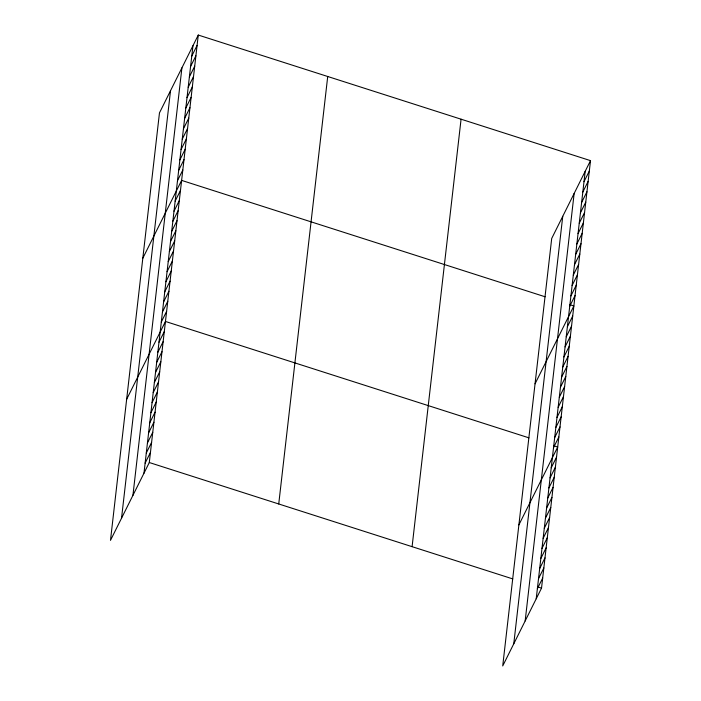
<?xml version="1.0" encoding="UTF-8"?>
<svg xmlns="http://www.w3.org/2000/svg" width="701" height="701" viewBox="0 0 701 701"><rect width="100%" height="100%" fill="white"/><g stroke="black" fill="none" stroke-linecap="round" stroke-linejoin="round"><path stroke-width="1.05" d="M121.536 518.197L170.518 90.718M132.927 495.362L181.909 67.883M143.977 473.201L192.959 45.723M198.278 35.05L159.469 112.879L110.486 540.357L149.295 462.529L198.278 35.05L590.514 160.643L541.531 588.121L502.722 665.95L551.705 238.471L590.514 160.643M278.735 503.975L327.717 76.497M412.092 546.675L461.074 119.196M513.772 643.79L562.754 216.302M525.163 620.955L574.145 193.476M536.212 598.785L585.195 171.307M191.767 56.098L197.086 45.434M190.576 66.481L195.894 55.817M189.384 76.865L194.703 66.192M188.201 87.248L193.52 76.575M187.009 97.632L192.328 86.959M185.818 108.007L191.136 97.343M184.626 118.39L189.945 107.717M183.443 128.774L188.762 118.101M182.251 139.157L187.57 128.485M181.06 149.541L186.378 138.868M179.868 159.916L185.187 149.252M178.685 170.299L184.004 159.626M177.493 180.683L182.812 170.01M142.82 258.222L181.62 180.394L545.098 296.768M175.145 201.143L180.464 190.47M173.997 211.22L179.316 200.547M172.84 221.288L178.159 210.624M171.684 231.365L177.002 220.701M170.527 241.442L175.846 230.778M169.37 251.519L174.698 240.855M168.222 261.596L173.541 250.932M167.066 271.673L172.385 261M165.909 281.749L171.228 271.077M164.753 291.826L170.071 281.154M163.605 301.903L168.923 291.23M162.448 311.98L167.767 301.307M161.291 322.057L166.61 311.384M126.653 399.29L165.454 321.461L528.931 437.845M158.987 342.211L164.306 331.538M157.83 352.288L163.149 341.615M156.674 362.364L161.992 351.692M155.517 372.441L160.836 361.769M154.36 382.509L159.688 371.845M153.212 392.586L158.531 381.922M152.056 402.663L157.374 391.999M150.899 412.74L156.218 402.076M149.742 422.817L155.07 412.153M148.594 432.894L153.913 422.221M147.438 442.971L152.757 432.298M146.281 453.048L151.6 442.375M145.125 463.124L150.443 452.452M584.003 181.69L589.322 171.018M582.811 192.074L588.13 181.401M581.62 202.458L586.947 191.785M580.437 212.832L585.756 202.168M579.245 223.216L584.564 212.543M578.053 233.599L583.372 222.927M576.862 243.983L582.189 233.31M575.679 254.358L580.998 243.694M574.487 264.741L579.806 254.077M573.295 275.125L578.614 264.452M572.104 285.509L577.422 274.836M570.921 295.892L576.24 285.219M569.729 306.267L575.048 295.603M535.056 383.815L573.856 305.986L569.747 304.663M567.381 326.727L572.699 316.055M566.233 336.804L571.552 326.131M565.076 346.881L570.395 336.208M563.919 356.958L569.238 346.285M562.763 367.035L568.082 356.362M561.606 377.112L566.934 366.439M560.458 387.189L565.777 376.516M559.302 397.265L564.62 386.593M558.145 407.342L563.464 396.67M556.988 417.419L562.316 406.746M555.84 427.496L561.159 416.823M554.684 437.564L560.003 426.9M553.527 447.641L558.846 436.977M518.889 524.883L557.689 447.054L553.588 445.731M551.223 467.795L556.541 457.131M550.066 477.872L555.385 467.208M548.909 487.949L554.228 477.276M547.753 498.025L553.071 487.353M546.605 508.102L551.924 497.43M545.448 518.179L550.767 507.506M544.291 528.256L549.61 517.583M543.135 538.333L548.454 527.66M541.978 548.41L547.306 537.737M540.83 558.487L546.149 547.814M539.674 568.564L544.992 557.891M538.517 578.64L543.836 567.968M537.36 588.717L542.688 578.045M149.295 462.529L512.764 578.912M537.422 586.807L541.531 588.121"/></g></svg>
